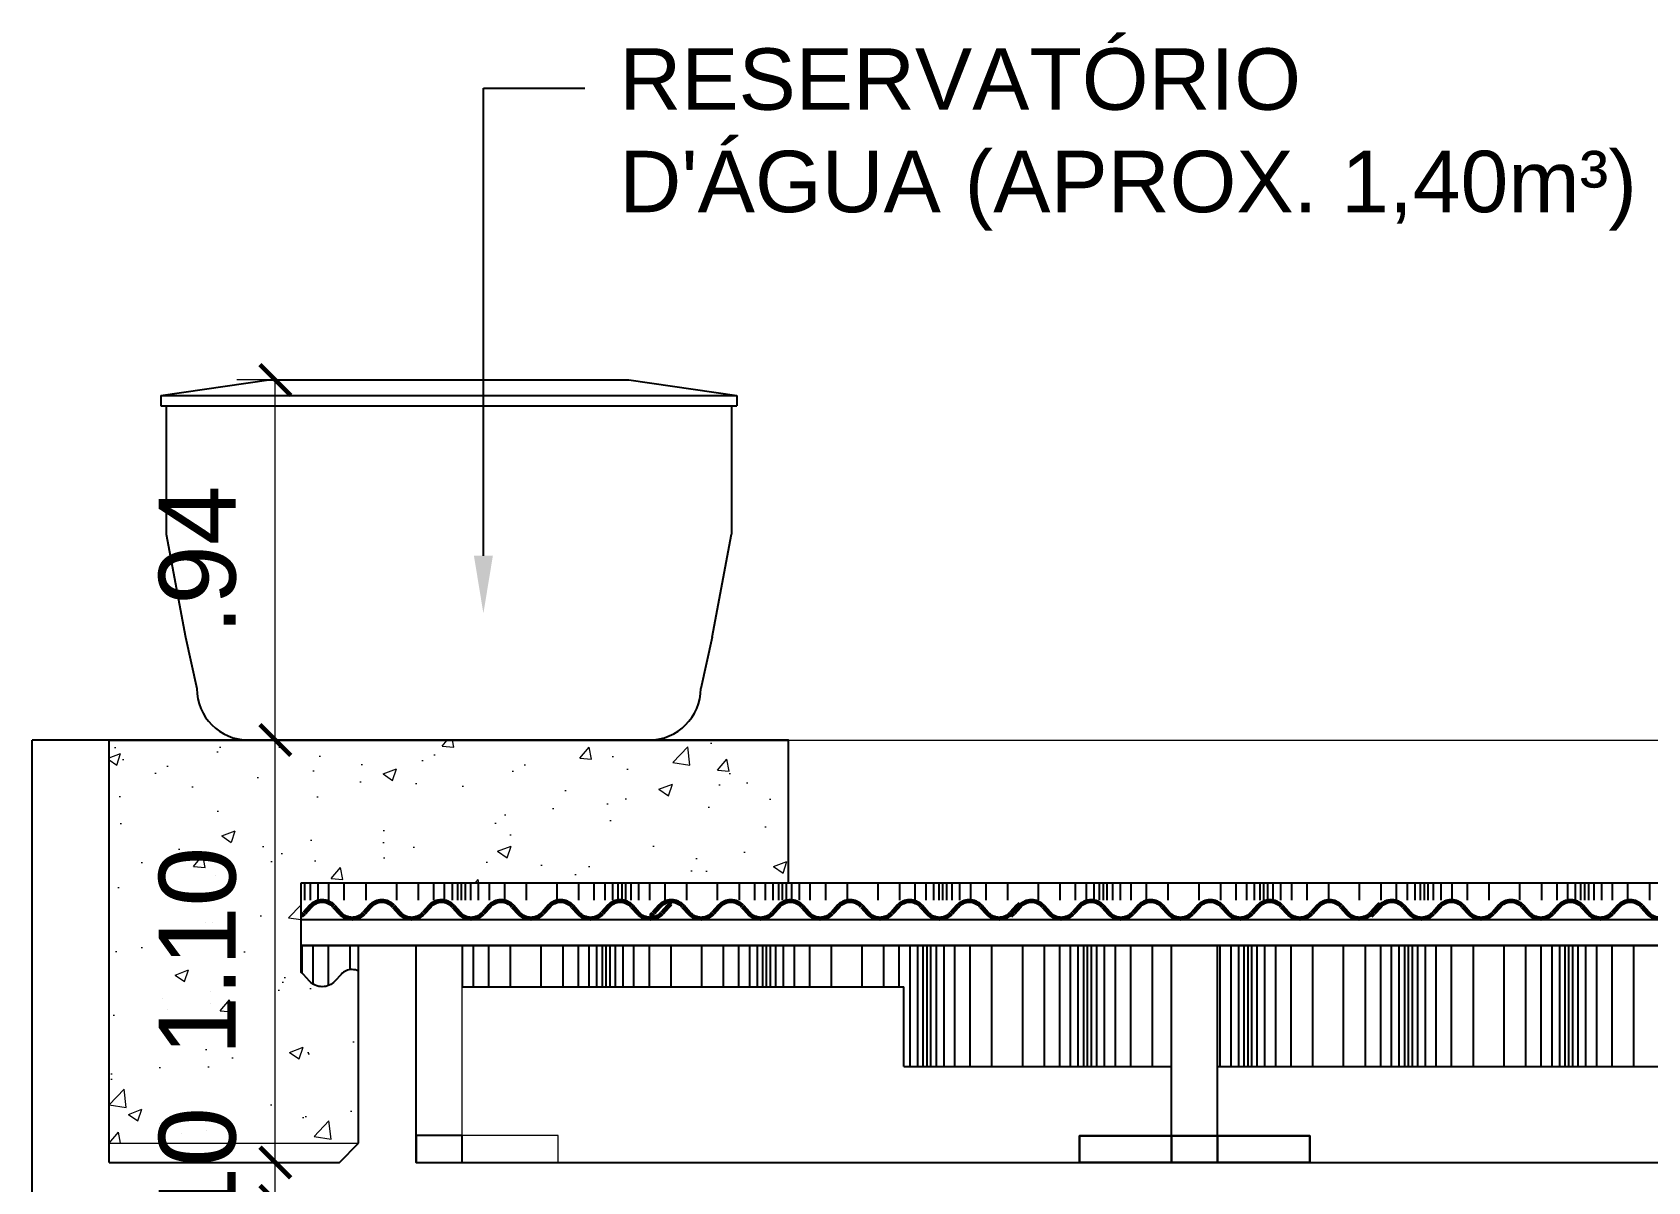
# Model space of a CAD drawing. Header units: metres. Extents: x 2304 to 3408, y 318 to 588.
# Drawn here: x 2679.496 to 2683.704, y 351.582 to 354.575 of the extents above; entities that cross this region are included whole.
import ezdxf
from ezdxf import colors
from ezdxf.entities.mleader import LeaderData, LeaderLine
from ezdxf.math import Vec2, Vec3

# ---------------------------------------------------------------- set-up
doc = ezdxf.new("R2010")
doc.units = ezdxf.units.M
doc.header["$LTSCALE"] = 5.5
doc.header["$MEASUREMENT"] = 0
doc.header["$PDMODE"] = 1
for name, color, linetype, lineweight in [('2prancha', 4, 'Continuous', 18), ('ESQUADRIAS', 3, 'Continuous', 35), ('HACH', 251, 'Continuous', 5), ('piso', 1, 'Continuous', 13)]:
    doc.layers.add(name, color=color, linetype=linetype, lineweight=lineweight)
for name, color, linetype in [('COTA 1 100', 2, 'Continuous'), ('HACHURA PISOS', 250, 'Continuous'), ('LOUÇAS', 7, 'Continuous'), ('PENA 0.1', 1, 'Continuous'), ('PENA 0.15', 7, 'Continuous'), ('PENA 01', 1, 'Continuous'), ('PENA 02', 2, 'Continuous'), ('PENA 06', 6, 'Continuous'), ('TXT ESPECIFICAÇÕES', 7, 'Continuous')]:
    doc.layers.add(name, color=color, linetype=linetype)
doc.styles.add('Luana', font='arial.ttf')
doc.styles.get("Standard").update_dxf_attribs({"font": 'arial.ttf'})
doc.dimstyles.new('arial100', dxfattribs={"dimtxt": 0.2, "dimasz": 0.08, "dimexe": 0.1, "dimexo": 0.2, "dimgap": 0.1, "dimtad": 1, "dimzin": 4, "dimdsep": 46, "dimtxsty": 'Luana', "dimblk": 'ARCHTICK', "dimcen": 0, "dimclrd": 7, "dimclre": 7, "dimclrt": 256, "dimadec": 0, "dimazin": 0, "dimtfac": 1, "dimtix": 1, "dimtmove": 0, "dimatfit": 3, "dimldrblk": 'CLOSEDBLANK', "dimfxl": 0, "dimlwd": 5, "dimlwe": 5, "dimarcsym": 0})

# ---------------------------------------------------------------- blocks, each defined once
blk = doc.blocks.new('F312X00')
for p, q in [((-38.19, 9.75), (-40.03, 7.74)), ((-30.81, 9.75), (-28.97, 7.74)), ((-20.49, 9.75), (-22.33, 7.74)), ((-13.11, 9.75), (-11.27, 7.74)), ((-2.79, 9.75), (-4.63, 7.74)), ((4.59, 9.75), (6.43, 7.74)), ((14.91, 9.75), (13.07, 7.74)), ((22.29, 9.75), (24.13, 7.74)), ((32.61, 9.75), (30.77, 7.74)), ((39.99, 9.75), (41.83, 7.74)), ((50.31, 9.75), (48.47, 7.74)), ((57.69, 9.75), (59.53, 7.74)), ((68.01, 9.75), (66.17, 7.74)), ((69.15, 9.96), (68.8, 10.45)), ((-40.46, 6.57), (-40.8, 7.06)), ((-37.75, 9.34), (-39.59, 7.33)), ((-31.25, 9.34), (-29.41, 7.33)), ((-20.05, 9.34), (-21.89, 7.33)), ((-13.55, 9.34), (-11.71, 7.33)), ((-2.35, 9.34), (-4.19, 7.33)), ((4.15, 9.34), (5.99, 7.33)), ((15.35, 9.34), (13.51, 7.33)), ((21.85, 9.34), (23.69, 7.33)), ((33.05, 9.34), (31.21, 7.33)), ((39.55, 9.34), (41.39, 7.33)), ((50.75, 9.34), (48.91, 7.33)), ((57.25, 9.34), (59.09, 7.33)), ((68.45, 9.34), (66.61, 7.33))]:
    blk.add_line(p, q)
for centre, radius, start, end in [((-34.5, 6.37), 5, 90, 137.5524), ((-34.5, 6.37), 4.4, 90, 137.5524), ((-34.5, 6.37), 5, 42.4476, 90), ((-34.5, 6.37), 4.4, 42.4476, 90), ((-16.8, 6.37), 5, 90, 137.5524), ((-16.8, 6.37), 4.4, 90, 137.5524), ((-16.8, 6.37), 5, 42.4476, 90), ((-16.8, 6.37), 4.4, 42.4476, 90), ((0.9, 6.37), 5, 90, 137.5524), ((0.9, 6.37), 4.4, 90, 137.5524), ((0.9, 6.37), 5, 42.4476, 90), ((0.9, 6.37), 4.4, 42.4476, 90), ((18.6, 6.37), 5, 90, 137.5524), ((18.6, 6.37), 4.4, 90, 137.5524), ((18.6, 6.37), 5, 42.4476, 90), ((18.6, 6.37), 4.4, 42.4476, 90), ((36.3, 6.37), 5, 90, 137.5524), ((36.3, 6.37), 4.4, 90, 137.5524), ((36.3, 6.37), 5, 42.4476, 90), ((36.3, 6.37), 4.4, 42.4476, 90), ((54, 6.37), 5, 90, 137.5524), ((54, 6.37), 4.4, 90, 137.5524), ((54, 6.37), 5, 42.4476, 90), ((54, 6.37), 4.4, 42.4476, 90), ((71.7, 6.37), 5, 125.4186, 137.5524), ((71.7, 6.37), 4.4, 125.4186, 137.5524), ((-43.35, 10.77), 4.5, 304.5181, 317.5524), ((-43.35, 10.77), 5.1, 304.5181, 317.5524), ((-25.65, 10.77), 5.1, 222.4476, 270), ((-25.65, 10.77), 4.5, 222.4476, 270), ((-25.65, 10.77), 4.5, 270, 317.5524), ((-25.65, 10.77), 5.1, 270, 317.5524), ((-7.95, 10.77), 5.1, 222.4476, 270), ((-7.95, 10.77), 4.5, 222.4476, 270), ((-7.95, 10.77), 4.5, 270, 317.5524), ((-7.95, 10.77), 5.1, 270, 317.5524), ((9.75, 10.77), 5.1, 222.4476, 270), ((9.75, 10.77), 4.5, 222.4476, 270), ((9.75, 10.77), 4.5, 270, 317.5524), ((9.75, 10.77), 5.1, 270, 317.5524), ((27.45, 10.77), 5.1, 222.4476, 270), ((27.45, 10.77), 4.5, 222.4476, 270), ((27.45, 10.77), 4.5, 270, 317.5524), ((27.45, 10.77), 5.1, 270, 317.5524), ((45.15, 10.77), 5.1, 222.4476, 270), ((45.15, 10.77), 4.5, 222.4476, 270), ((45.15, 10.77), 4.5, 270, 317.5524), ((45.15, 10.77), 5.1, 270, 317.5524), ((62.85, 10.77), 5.1, 222.4476, 270), ((62.85, 10.77), 4.5, 222.4476, 270), ((62.85, 10.77), 4.5, 270, 317.5524), ((62.85, 10.77), 5.1, 270, 317.5524)]:
    blk.add_arc(centre, radius, start, end)
blk = doc.blocks.new('_ArchTick')
at = {"color": 0, "linetype": 'ByBlock', "const_width": 0.15}
blk.add_lwpolyline([(-0.5, -0.5), (0.5, 0.5)], dxfattribs=at)
blk = doc.blocks.new('*D177')
at = {"layer": 'COTA 1 100', "color": 7, "lineweight": 5}
for p, q in [((2680.1291, 351.6319), (2680.1291, 351.7119)), ((2679.946, 351.6319), (2680.2291, 351.6319)), ((2680.1291, 351.5319), (2680.1291, 351.6319)), ((2679.896, 351.5319), (2680.2291, 351.5319)), ((2680.1291, 351.5319), (2680.1291, 351.4519))]:
    blk.add_line(p, q, dxfattribs=at)
at = {"layer": 'Defpoints', "color": 0}
for p in [(2679.746, 351.6319), (2680.1291, 351.6319), (2679.696, 351.5319)]:
    blk.add_point(p, dxfattribs=at)
at = {"layer": 'COTA 1 100', "color": 7, "lineweight": 5, "xscale": 0.08, "yscale": 0.08, "zscale": 0.08}
for p, rotation in [((2680.1291, 351.6319), 270), ((2680.1291, 351.5319), 90)]:
    blk.add_blockref('_ArchTick', p, dxfattribs=dict(at, rotation=rotation))
at = {"layer": 'COTA 1 100', "insert": (2679.927, 351.5819), "char_height": 0.2, "attachment_point": 5, "rotation": 90, "style": 'Luana'}
blk.add_mtext('.10', dxfattribs=at)
blk = doc.blocks.new('_ClosedBlank')
at = {"layer": '2prancha', "color": 0, "lineweight": -2}
for p, q in [((-1, 0.167), (0, 0)), ((-1, 0.167), (-1, -0.167)), ((0, 0), (-1, -0.167))]:
    blk.add_line(p, q, dxfattribs=at)
blk = doc.blocks.new('*D178')
at = {"layer": 'COTA 1 100', "color": 7, "lineweight": 5}
for p, q in [((2679.896, 352.7319), (2680.2291, 352.7319)), ((2680.1291, 351.6319), (2680.1291, 352.7319)), ((2679.946, 351.6319), (2680.2291, 351.6319))]:
    blk.add_line(p, q, dxfattribs=at)
at = {"layer": 'Defpoints', "color": 0}
for p in [(2679.696, 352.7319), (2680.1291, 352.7319), (2679.746, 351.6319)]:
    blk.add_point(p, dxfattribs=at)
at = {"layer": 'COTA 1 100', "color": 7, "lineweight": 5, "xscale": 0.08, "yscale": 0.08, "zscale": 0.08}
for p, rotation in [((2680.1291, 352.7319), 90), ((2680.1291, 351.6319), 270)]:
    blk.add_blockref('_ArchTick', p, dxfattribs=dict(at, rotation=rotation))
at = {"layer": 'COTA 1 100', "insert": (2679.927, 352.1819), "char_height": 0.2, "attachment_point": 5, "rotation": 90, "style": 'Luana'}
blk.add_mtext('1.10', dxfattribs=at)
blk = doc.blocks.new('*D179')
at = {"layer": 'COTA 1 100', "color": 7, "lineweight": 5}
for p, q in [((2680.3809, 353.6694), (2680.0291, 353.6694)), ((2680.1291, 352.7319), (2680.1291, 353.6694)), ((2679.896, 352.7319), (2680.2291, 352.7319))]:
    blk.add_line(p, q, dxfattribs=at)
at = {"layer": 'Defpoints', "color": 0}
for p in [(2680.1291, 353.6694), (2680.5809, 353.6694), (2679.696, 352.7319)]:
    blk.add_point(p, dxfattribs=at)
at = {"layer": 'COTA 1 100', "color": 7, "lineweight": 5, "xscale": 0.08, "yscale": 0.08, "zscale": 0.08}
for p, rotation in [((2680.1291, 353.6694), 90), ((2680.1291, 352.7319), 270)]:
    blk.add_blockref('_ArchTick', p, dxfattribs=dict(at, rotation=rotation))
at = {"layer": 'COTA 1 100', "insert": (2679.927, 353.2007), "char_height": 0.2, "attachment_point": 5, "rotation": 90, "style": 'Luana'}
blk.add_mtext('.94', dxfattribs=at)

msp = doc.modelspace()

# ---------------------------------------------------------------- hatches: boundary and pattern name
at = {"layer": 'HACH'}
h = msp.add_hatch(dxfattribs=at)
h.set_pattern_fill('AR-CONC,_O', color=256, scale=0.05, double=1)
h.set_pattern_definition([(50, (2679.69603, 351.6819), (0.35863, -0.031376), [0.0375, -0.4125]), (355, (2679.69603, 351.6819), (-0.069376, 0.376096), [0.03, -0.33]), (100.451, (2679.7259, 351.6793), (0.289255, 0.34472), [0.03187, -0.35057]), (46.184, (2679.69603, 351.7819), (0.53362, -0.08276), [0.05625, -0.61875]), (96.636, (2679.7405, 351.775), (0.46733, 0.48706), [0.0478, -0.52586]), (351.184, (2679.69603, 351.7819), (0.46733, 0.48706), [0.045, -0.495]), (21, (2679.74603, 351.7569), (0.298454, -0.20131), [0.0375, -0.4125]), (326, (2679.74603, 351.7569), (0.12166, 0.362575), [0.03, -0.33]), (71.451, (2679.7709, 351.74013), (0.42011, 0.161265), [0.03187, -0.35057]), (37.5, (2679.69603, 351.68191), (0.00608, 0.166447), [0, -0.326, 0, -0.335, 0, -0.33125]), (7.5, (2679.69603, 351.6819), (0.131535, 0.197206), [0, -0.191, 0, -0.3185, 0, -0.12625]), (327.5, (2679.58453, 351.68191), (0.266911, -0.0112774), [0, -0.125, 0, -0.39, 0, -0.5175]), (317.5, (2679.53453, 351.6819), (0.291593, 0.050052), [0, -0.1625, 0, -0.259, 0, -0.3675])])
h.paths.add_polyline_path([(2681.4659, 352.7319), (2679.696, 352.7319), (2679.696, 351.6819), (2680.346, 351.6819), (2680.346, 352.1302, 0.115293), (2680.3289, 352.1342, 0.210516), (2680.3004, 352.1217), (2680.2843, 352.104, -0.210516), (2680.2513, 352.0895, -0.210516), (2680.2183, 352.104), (2680.2021, 352.1217, 0.052993), (2680.196, 352.1271), (2680.196, 352.3602), (2681.4659, 352.3602)])
at = {"layer": 'HACHURA PISOS', "ltscale": 1.5}
h = msp.add_hatch(dxfattribs=at)
h.set_pattern_fill('HACH23,_O', color=256, scale=0.01, pattern_type=2)
h.set_pattern_definition([(90, (6616.8887, 485.72926), (-0.418, 3e-17), []), (90, (6616.9028, 485.72926), (-0.418, 3e-17), []), (90, (6616.9228, 485.72926), (-0.418, 3e-17), []), (90, (6616.9511, 485.72926), (-0.418, 3e-17), []), (90, (6616.9911, 485.72926), (-0.418, 3e-17), []), (90, (6617.0477, 485.72926), (-0.418, 3e-17), []), (90, (6617.1277, 485.72926), (-0.418, 3e-17), []), (90, (6617.1843, 485.72926), (-0.418, 3e-17), []), (90, (6617.2243, 485.72926), (-0.418, 3e-17), []), (90, (6617.2526, 485.72926), (-0.418, 3e-17), []), (90, (6617.2726, 485.72926), (-0.418, 3e-17), []), (90, (6617.2867, 485.72926), (-0.418, 3e-17), []), (90, (6617.2967, 485.72926), (-0.418, 3e-17), [])])
h.paths.add_polyline_path([(2680.346, 352.1969), (2680.196, 352.1969), (2680.196, 352.1271, -0.052993), (2680.2021, 352.1217), (2680.2183, 352.104, 0.210516), (2680.2513, 352.0895, 0.210516), (2680.2843, 352.104), (2680.3004, 352.1217, -0.210516), (2680.3289, 352.1342, -0.115293), (2680.346, 352.1302)])
h.paths.add_polyline_path([(2699.046, 352.1969), (2698.896, 352.1969), (2698.896, 351.7784, -0.115293), (2698.9131, 351.7824, -0.210516), (2698.9416, 351.7699), (2698.9578, 351.7522, 0.210516), (2698.9908, 351.7377, 0.210516), (2699.0238, 351.7522), (2699.0399, 351.7699, -0.052993), (2699.046, 351.7753)])
h.paths.add_polyline_path([(2682.4638, 352.1969), (2680.616, 352.1969), (2680.616, 352.0895), (2681.7659, 352.0895), (2681.7659, 351.8819), (2682.4638, 351.8819)])
h.paths.add_polyline_path([(2684.4916, 352.1969), (2682.5838, 352.1969), (2682.5838, 351.8819), (2684.4916, 351.8819)])
h.paths.add_polyline_path([(2686.5194, 352.1969), (2684.6116, 352.1969), (2684.6116, 351.8819), (2686.5194, 351.8819)])
h.paths.add_polyline_path([(2688.5471, 352.1969), (2686.6394, 352.1969), (2686.6394, 351.8819), (2688.5471, 351.8819)])
h.paths.add_polyline_path([(2690.5749, 352.1969), (2688.6671, 352.1969), (2688.6671, 351.8819), (2690.5749, 351.8819)])
h.paths.add_polyline_path([(2692.6027, 352.1969), (2690.6949, 352.1969), (2690.6949, 351.8819), (2692.6027, 351.8819)])
h.paths.add_polyline_path([(2694.6305, 352.1969), (2692.7227, 352.1969), (2692.7227, 351.8819), (2694.6305, 351.8819)])
h.paths.add_polyline_path([(2696.6582, 352.1969), (2694.7505, 352.1969), (2694.7505, 351.8819), (2696.6582, 351.8819)])
h.paths.add_polyline_path([(2698.626, 352.1969), (2696.7782, 352.1969), (2696.7782, 351.8819), (2698.626, 351.8819)])
at = {"layer": 'PENA 01', "ltscale": 1.5}
h = msp.add_hatch(dxfattribs=at)
h.set_pattern_fill('HACH23,_O', color=256, scale=0.01, pattern_type=2)
h.set_pattern_definition([(90, (2680.20603, 352.31493), (-0.418, 3e-17), []), (90, (2680.22013, 352.31493), (-0.418, 3e-17), []), (90, (2680.24013, 352.31493), (-0.418, 3e-17), []), (90, (2680.26843, 352.31493), (-0.418, 3e-17), []), (90, (2680.30843, 352.31493), (-0.418, 3e-17), []), (90, (2680.36503, 352.31493), (-0.418, 3e-17), []), (90, (2680.44503, 352.31493), (-0.418, 3e-17), []), (90, (2680.50163, 352.31493), (-0.418, 3e-17), []), (90, (2680.54163, 352.31493), (-0.418, 3e-17), []), (90, (2680.56993, 352.31493), (-0.418, 3e-17), []), (90, (2680.58993, 352.31493), (-0.418, 3e-17), []), (90, (2680.60403, 352.31493), (-0.418, 3e-17), []), (90, (2680.61403, 352.31493), (-0.418, 3e-17), [])])
h.paths.add_polyline_path([(2699.046, 352.3602), (2680.196, 352.3602), (2680.196, 352.3149), (2699.046, 352.3149)])

# ---------------------------------------------------------------- linework, layer by layer
at = {"layer": 'HACH'}
for p, q in [((2681.4659, 352.7319), (2699.646, 352.7319)), ((2679.696, 351.6819), (2680.346, 351.6819))]:
    msp.add_line(p, q, dxfattribs=at)
at = {"layer": 'LOUÇAS', "linetype": 'Continuous'}
for p, q in [((2679.8309, 353.6292), (2680.1122, 353.6694)), ((2680.1122, 353.6694), (2681.0497, 353.6694)), ((2681.0497, 353.6694), (2681.3309, 353.6292)), ((2679.8309, 353.6292), (2681.3309, 353.6292)), ((2679.8309, 353.6292), (2679.8309, 353.6024)), ((2679.8309, 353.6024), (2681.3309, 353.6024)), ((2679.8443, 353.6024), (2679.8443, 353.2676)), ((2681.3175, 353.6024), (2681.3175, 353.2676)), ((2681.3309, 353.6292), (2681.3309, 353.6024)), ((2679.8443, 353.2676), (2679.8947, 352.9998)), ((2681.2672, 352.9998), (2681.3175, 353.2676)), ((2679.8947, 352.9998), (2679.9247, 352.8658)), ((2681.2672, 352.9998), (2681.2372, 352.8658)), ((2681.1033, 352.7319), (2680.0586, 352.7319))]:
    msp.add_line(p, q, dxfattribs=at)
for centre, start, end in [((2680.0586, 352.8658), 180, 270), ((2681.1033, 352.8658), 270, 0)]:
    msp.add_arc(centre, 0.1339, start, end, dxfattribs=at)
at = {"layer": 'PENA 0.1', "ltscale": 1.5}
msp.add_line((2680.196, 352.1271), (2680.196, 352.3602), dxfattribs=at)
at = {"layer": 'PENA 0.15'}
msp.add_lwpolyline([(2680.616, 351.7019), (2680.496, 351.7019), (2680.496, 351.6319), (2680.616, 351.6319)], close=True, dxfattribs=at)
at = {"layer": 'PENA 01'}
for p, q in [((2679.696, 352.7319), (2681.4659, 352.7319)), ((2680.196, 352.3602), (2699.046, 352.3602)), ((2680.196, 352.1969), (2699.046, 352.1969)), ((2680.616, 352.0895), (2681.7659, 352.0895)), ((2681.7659, 351.8819), (2682.4638, 351.8819)), ((2682.5838, 351.8819), (2684.4916, 351.8819))]:
    msp.add_line(p, q, dxfattribs=at)
at = {"layer": 'PENA 01', "ltscale": 1.5}
for p, q in [((2682.4638, 351.7015), (2682.4638, 352.1969)), ((2682.5838, 352.1969), (2682.4638, 352.1969)), ((2682.4638, 351.7015), (2682.4638, 352.1969)), ((2682.4638, 352.1969), (2682.5838, 352.1969)), ((2682.5838, 351.7015), (2682.5838, 352.1969)), ((2682.5838, 351.7015), (2682.5838, 352.1969))]:
    msp.add_line(p, q, dxfattribs=at)
at = {"layer": 'PENA 01'}
for points in [[(2681.4659, 352.3602), (2681.4659, 352.7319), (2679.696, 352.7319)], [(2681.7659, 351.8819), (2681.7659, 352.0895)]]:
    msp.add_lwpolyline(points, dxfattribs=at)
at = {"layer": 'PENA 01', "ltscale": 1.5}
msp.add_lwpolyline([(2680.346, 352.1302, 0.115293), (2680.3289, 352.1342, 0.210516), (2680.3004, 352.1217), (2680.2843, 352.104, -0.210516), (2680.2513, 352.0895, -0.210516), (2680.2183, 352.104), (2680.2021, 352.1217, 0.052993), (2680.196, 352.1271)], format="xyb", dxfattribs=at)
for points in [[(2682.2238, 351.7015), (2682.8238, 351.7015), (2682.8238, 351.6319), (2682.2238, 351.6319)], [(2682.8238, 351.7015), (2682.2238, 351.7015), (2682.2238, 351.6319), (2682.8238, 351.6319)], [(2682.4638, 351.7015), (2682.5838, 351.7015), (2682.5838, 351.6319), (2682.4638, 351.6319)], [(2682.5838, 351.7015), (2682.4638, 351.7015), (2682.4638, 351.6319), (2682.5838, 351.6319)]]:
    msp.add_lwpolyline(points, close=True, dxfattribs=at)
at = {"layer": 'PENA 02'}
msp.add_line((2680.196, 352.2649), (2699.046, 352.2649), dxfattribs=at)
msp.add_lwpolyline([(2699.046, 352.1969), (2680.196, 352.1969), (2680.196, 352.2649), (2699.046, 352.2649)], close=True, dxfattribs=at)
at = {"layer": 'PENA 06'}
for p, q in [((2679.496, 350.8019), (2679.496, 352.7319)), ((2679.496, 350.8019), (2679.496, 352.7319)), ((2679.696, 352.7319), (2679.496, 352.7319)), ((2679.696, 351.6319), (2679.696, 352.7319)), ((2680.346, 351.6819), (2680.346, 352.1969)), ((2680.346, 352.1969), (2680.496, 352.1969)), ((2680.496, 351.6319), (2680.496, 352.1969)), ((2680.296, 351.6319), (2680.346, 351.6819)), ((2679.696, 351.6319), (2680.296, 351.6319)), ((2679.746, 351.6319), (2680.296, 351.6319)), ((2679.946, 351.6319), (2680.296, 351.6319)), ((2680.496, 351.6319), (2698.746, 351.6319))]:
    msp.add_line(p, q, dxfattribs=at)
at = {"layer": 'piso'}
msp.add_line((2680.616, 351.7019), (2680.616, 352.1969), dxfattribs=at)
msp.add_lwpolyline([(2680.496, 351.6319), (2680.8662, 351.6319), (2680.8662, 351.7019), (2680.496, 351.7019)], dxfattribs=at)

# ---------------------------------------------------------------- block references
at = {"layer": 'ESQUADRIAS', "xscale": 0.0087719298245589, "yscale": 0.0087719298245589, "zscale": 0.0087719298245589}
for p in [(2680.5539, 352.2152), (2681.4631, 352.2152), (2682.4015, 352.2152), (2683.34, 352.2152)]:
    msp.add_blockref('F312X00', p, dxfattribs=at)

# ---------------------------------------------------------------- dimensions: what is measured, and where the dimension line sits
at = {"layer": 'COTA 1 100'}
for base, p1, p2, picture, middle in [((2680.1291, 353.6694), (2679.696, 352.7319), (2680.5809, 353.6694), '*D179', (2679.927, 353.2007)), ((2680.1291, 352.7319), (2679.746, 351.6319), (2679.696, 352.7319), '*D178', (2679.927, 352.1819)), ((2680.1291, 351.6319), (2679.696, 351.5319), (2679.746, 351.6319), '*D177', (2679.927, 351.5819))]:
    dim = msp.add_linear_dim(base=base, p1=p1, p2=p2, angle=90, dimstyle='arial100', override={"dimtmove": 1}, dxfattribs=at)
    dim.commit()
    dim.dimension.update_dxf_attribs({"geometry": picture, "text_midpoint": middle})

# ---------------------------------------------------------------- leaders
at = {"layer": 'TXT ESPECIFICAÇÕES', "ltscale": 0.05}
ml = msp.add_multileader_mtext('Standard', dxfattribs=at)
ml.set_content("RESERVATÓRIO\\PD'ÁGUA (APROX. 1,40m³)", color=256)
ml.set_leader_properties()
ml.build(insert=Vec2(0, 0))
ml.multileader.update_dxf_attribs({"dogleg_length": 0.36, "arrow_head_size": 0.15})
ctx = ml.context
ctx.base_point, ctx.char_height, ctx.arrow_head_size, ctx.landing_gap_size, ctx.plane_origin = Vec3(2680.9353, 354.4295), 0.16, 0.15, 0.09, Vec3(2675.64, 348.9591)
notes = []
notes.append((ctx, [(0, (1, 1, 0), (2680.6711, 354.4295), (1, 0), 0.2642, [(0, [(2680.6711, 353.0616)], 0, [])])]))
ctx.mtext.insert, ctx.mtext.flow_direction = Vec3(2681.0253, 354.533), 5
for ctx, leaders in notes:
    for number, flags, end, landing, length, lines in leaders:
        leader = LeaderData()
        leader.index, (leader.has_last_leader_line, leader.has_dogleg_vector, leader.attachment_direction) = number, flags
        leader.last_leader_point, leader.dogleg_vector, leader.dogleg_length = Vec3(end), Vec3(landing), length
        for number, points, colour, breaks in lines:
            line = LeaderLine()
            line.index, line.vertices, line.color, line.breaks = number, Vec3.list(points), colors.encode_raw_color(colour), breaks
            leader.lines.append(line)
        ctx.leaders.append(leader)

doc.saveas('drawing.dxf')
